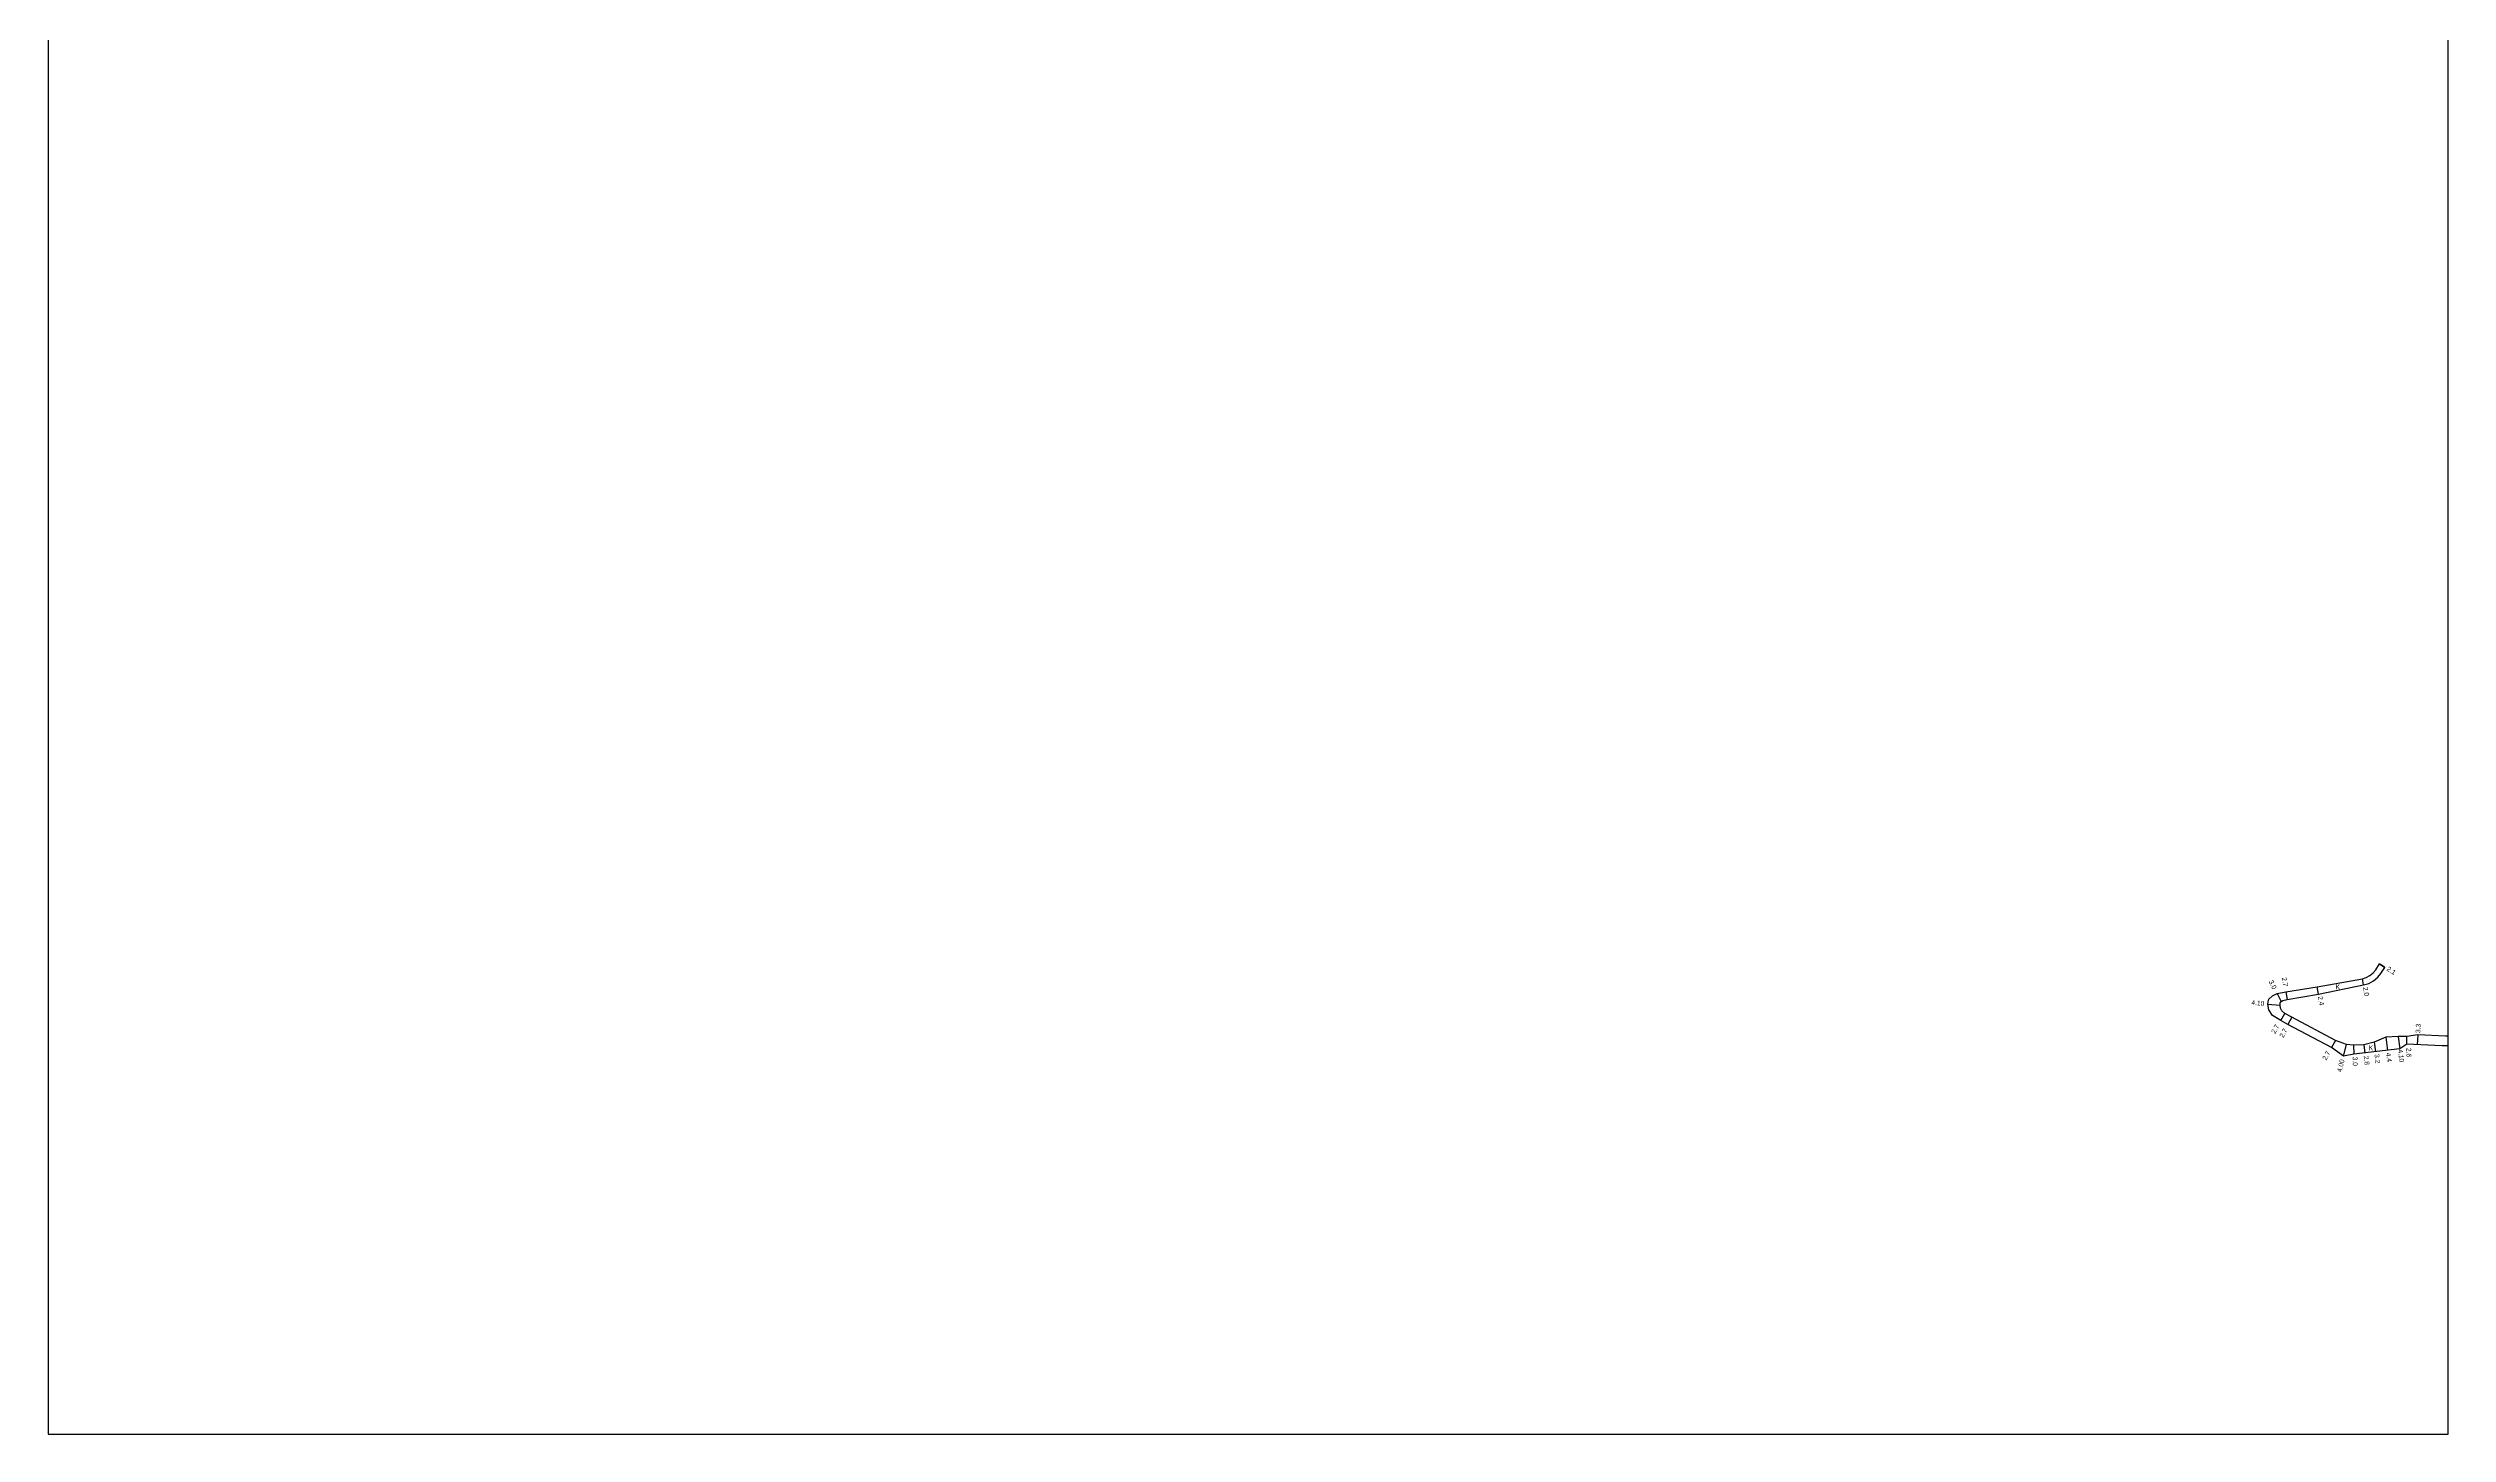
# Model space of a CAD drawing. Header units: metres. Extents: x 0 to 4000, y -99000 to -96000.
# Drawn here: x 3200 to 4000, y -99000 to -98538 of the extents above; entities that cross this region are included whole.
import ezdxf

# ---------------------------------------------------------------- set-up
doc = ezdxf.new("R2010")
doc.units = ezdxf.units.M
doc.header["$LTSCALE"] = 2.5
for name, color, linetype in [('図郭', 7, 'Continuous'), ('幅員', 7, 'Continuous'), ('舗装', 7, 'Continuous'), ('道路', 7, 'Continuous')]:
    doc.layers.add(name, color=color, linetype=linetype)
doc.styles.get("Standard").update_dxf_attribs({"font": ''})
doc.styles.get('Standard').set_extended_font_data('@MS PGothic')

msp = doc.modelspace()

# ---------------------------------------------------------------- linework, layer by layer
at = {"layer": '図郭'}
msp.add_lwpolyline([(3200, -99000), (4000, -99000), (4000, -98400), (3200, -98400)], close=True, dxfattribs=at)
at = {"layer": '幅員'}
for points in [[(3978.96, -98844.42), (3977.2, -98843.27)], [(3943.05, -98853.11), (3944.39, -98855.79)], [(3945.93, -98852.51), (3946.41, -98855.17)], [(3956.8, -98853.29), (3956.39, -98850.93)], [(3971.81, -98850.22), (3971.46, -98848.25)], [(3939.95, -98856.67), (3944.03, -98857.02)], [(3944.32, -98862.16), (3945.59, -98859.77)], [(3947.92, -98861.01), (3946.65, -98863.4)], [(3962.47, -98868.75), (3961.21, -98871.14)], [(3965.18, -98873.98), (3966.13, -98870.1)], [(3968.54, -98870.4), (3968.59, -98873.4)], [(3971.96, -98870.18), (3972.29, -98872.96)], [(3975.42, -98869.37), (3975.79, -98872.54)], [(3979.27, -98867.7), (3979.79, -98872.07)], [(3983.42, -98867.6), (3983.9, -98871.58)], [(3986.28, -98870.06), (3986.24, -98867.46)], [(3989.91, -98866.92), (3989.77, -98870.21)]]:
    msp.add_lwpolyline(points, dxfattribs=at)
at = {"layer": '道路'}
for points in [[(4000, -98870.56), (3997.9, -98870.57), (3986.28, -98870.06), (3983.9, -98871.58), (3968.59, -98873.4), (3965.18, -98873.98), (3961.21, -98871.14), (3946.65, -98863.4), (3944.32, -98862.16), (3941.49, -98860.41), (3940.29, -98858.55), (3939.95, -98856.67), (3940.01, -98855.88), (3940.32, -98855.02), (3941.45, -98853.89), (3943.05, -98853.11), (3945.93, -98852.51), (3956.39, -98850.93), (3971.46, -98848.25), (3972.74, -98847.8), (3973.94, -98847.17), (3975.08, -98846.21), (3975.96, -98845.18), (3977.2, -98843.27)], [(4000, -98867.33), (3999.17, -98867.33), (3989.91, -98866.92), (3986.24, -98867.46), (3983.41, -98867.51), (3979.27, -98867.7), (3975.42, -98869.37), (3971.96, -98870.18), (3968.54, -98870.4), (3966.13, -98870.1), (3962.47, -98868.75), (3947.92, -98861.01), (3945.59, -98859.77), (3944.64, -98858.9), (3944.21, -98858.04), (3944.03, -98857.02), (3944.1, -98856.22), (3944.39, -98855.79), (3944.98, -98855.5), (3946.41, -98855.17), (3956.8, -98853.29), (3971.81, -98850.22), (3973.59, -98849.73), (3975.12, -98848.92), (3976.56, -98847.71), (3977.64, -98846.44), (3978.96, -98844.42)], [(3977.2, -98843.27), (3978.96, -98844.42)]]:
    msp.add_lwpolyline(points, dxfattribs=at)

# ---------------------------------------------------------------- texts
at = {"layer": '幅員'}
for s, rotation, p in [('2.7', 280.25847, (3944.58, -98847.89)), ('2.1', 326.93288, (3979.4, -98845.33)), ('4.10', 355.12952, (3934.41, -98856.89)), ('3.0', 296.59366, (3940.19, -98849.18)), ('2.4', 280.055, (3956.65, -98854.19)), ('2.0', 280.055, (3971.64, -98851.09)), ('2.7', 61.99818, (3942.38, -98866.69)), ('3.3', 87.47847, (3990.78, -98866.35)), ('2.7', 61.99818, (3945.1, -98868.02)), ('4.10', 276.77779, (3983.32, -98871.86)), ('2.6', 270.9613, (3986.13, -98871.28)), ('2.7', 61.99818, (3959.4, -98875.54)), ('4.00', 76.34179, (3964.53, -98879.46)), ('3.0', 270.96511, (3968.22, -98874.2)), ('2.8', 276.77779, (3971.91, -98873.99)), ('3.2', 276.77779, (3975.48, -98873.42)), ('4.4', 276.77779, (3979.33, -98872.98))]:
    msp.add_text(s, height=1.6, rotation=rotation, dxfattribs=at).set_placement(p)
at = {"layer": '舗装'}
for p in [(3962.5, -98851.68), (3973.56, -98872.04)]:
    msp.add_text('K', height=1.6, dxfattribs=at).set_placement(p)

doc.saveas('drawing.dxf')
